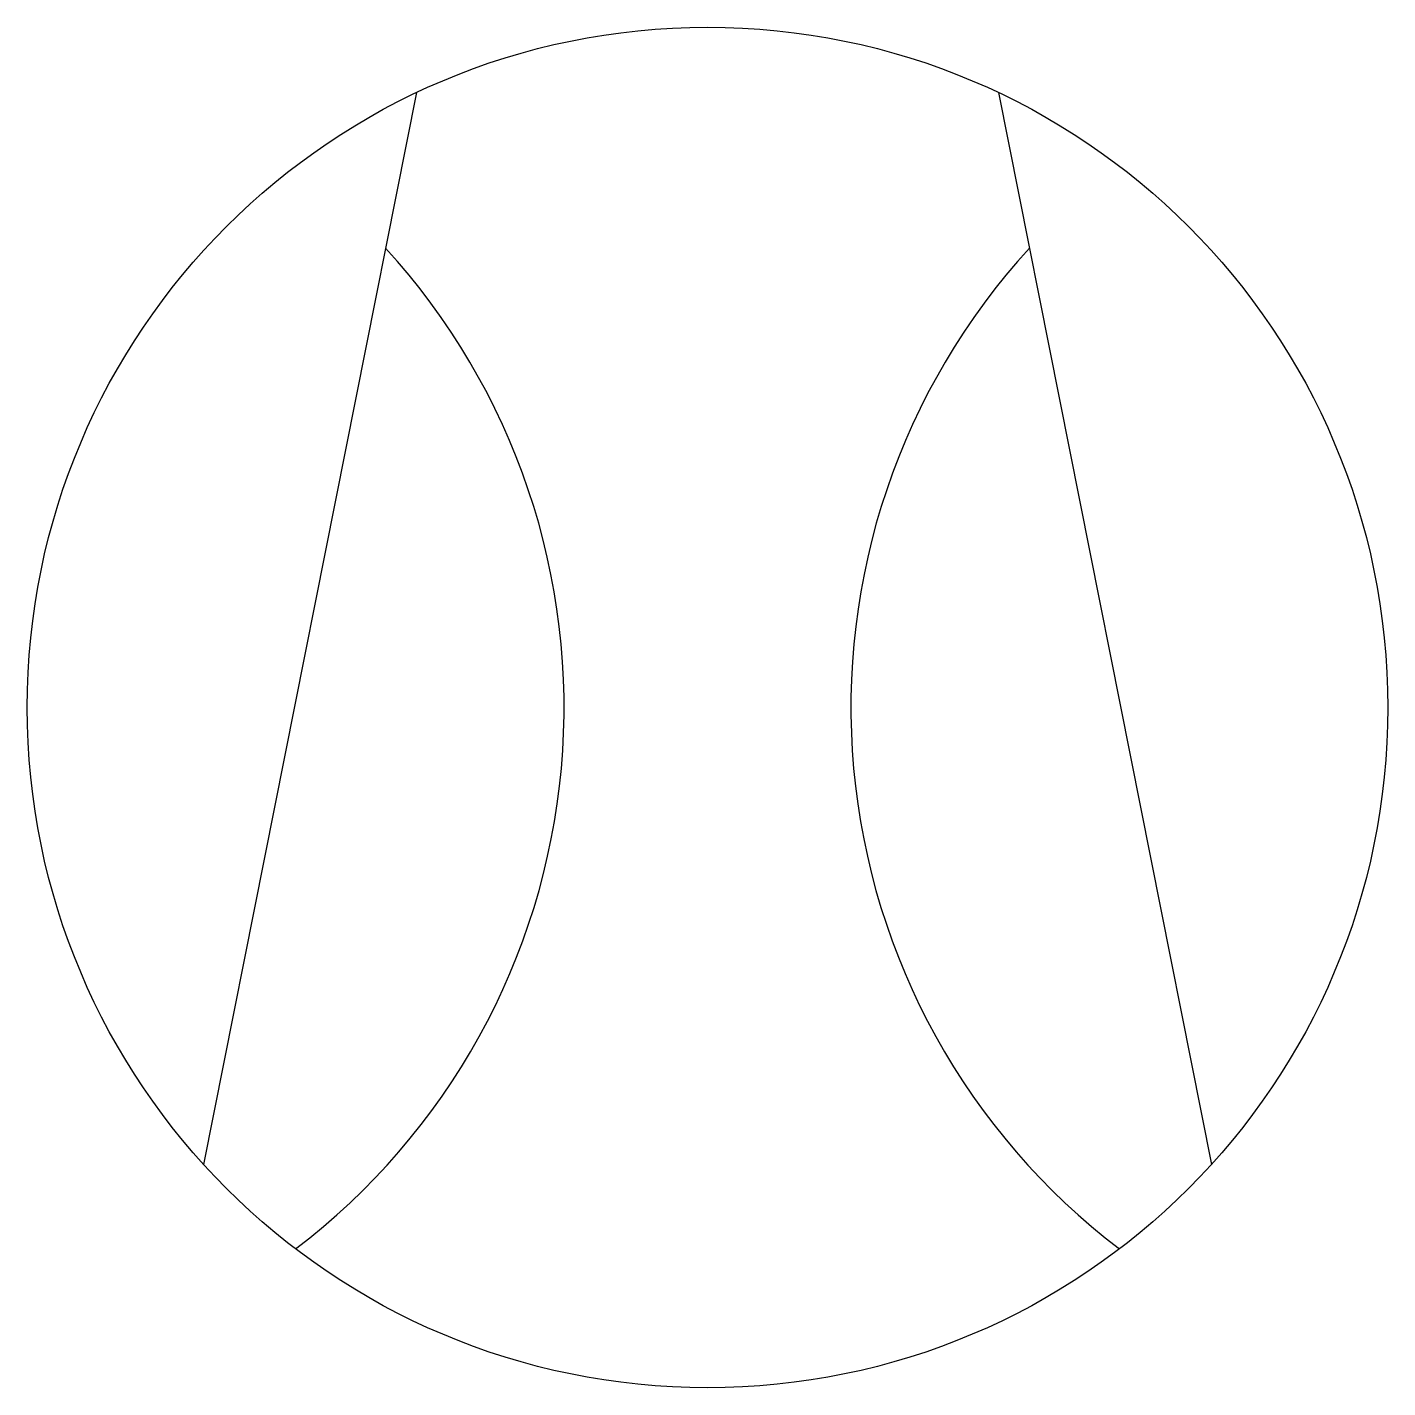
# Model space of a CAD drawing. Header units: millimetres. Extents: x -180 to 180, y -180 to 180.
import ezdxf

# ---------------------------------------------------------------- set-up
doc = ezdxf.new("R2010")
doc.units = ezdxf.units.MM

msp = doc.modelspace()

# ---------------------------------------------------------------- linework, layer by layer
at = {"color": 0, "linetype": 'ByBlock', "lineweight": -2}
for p, q in [((-77.02, 162.69), (-133.32, -120.94)), ((77.02, 162.69), (133.32, -120.94))]:
    msp.add_line(p, q, dxfattribs=at)
msp.add_circle((0, 0), 180, dxfattribs=at)
for centre, start, end in [((-217.94, 0), 307.2574, 42.4764), ((217.94, 0), 137.5236, 232.7426)]:
    msp.add_arc(centre, 180, start, end, dxfattribs=at)

doc.saveas('drawing.dxf')
